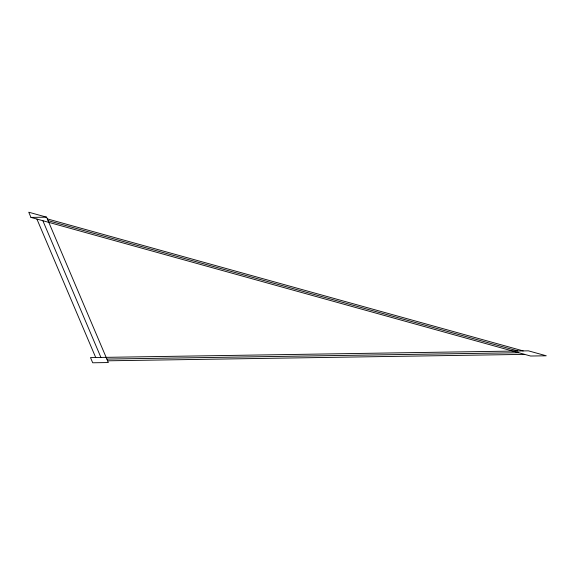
<?xml version="1.0" encoding="UTF-8"?>
<svg xmlns="http://www.w3.org/2000/svg" width="575" height="575" viewBox="0 0 575 575"><rect width="100%" height="100%" fill="white"/><g stroke="black" fill="none" stroke-linecap="round" stroke-linejoin="round"><path stroke-width="0.86" d="M30.957 217.408L46.597 217.163L108.344 362.545L92.704 362.782L90.498 357.592L528.403 350.836L546.25 355.788L530.61 356.026L30.957 217.408L28.75 212.218L46.597 217.163M106.871 359.08L518.715 352.727M107.604 360.812L524.659 354.38M47.33 218.895L523.192 350.915M48.063 220.627L517.982 350.994M42.852 220.707L100.92 357.434M36.901 219.061L95.709 357.513"/></g></svg>
